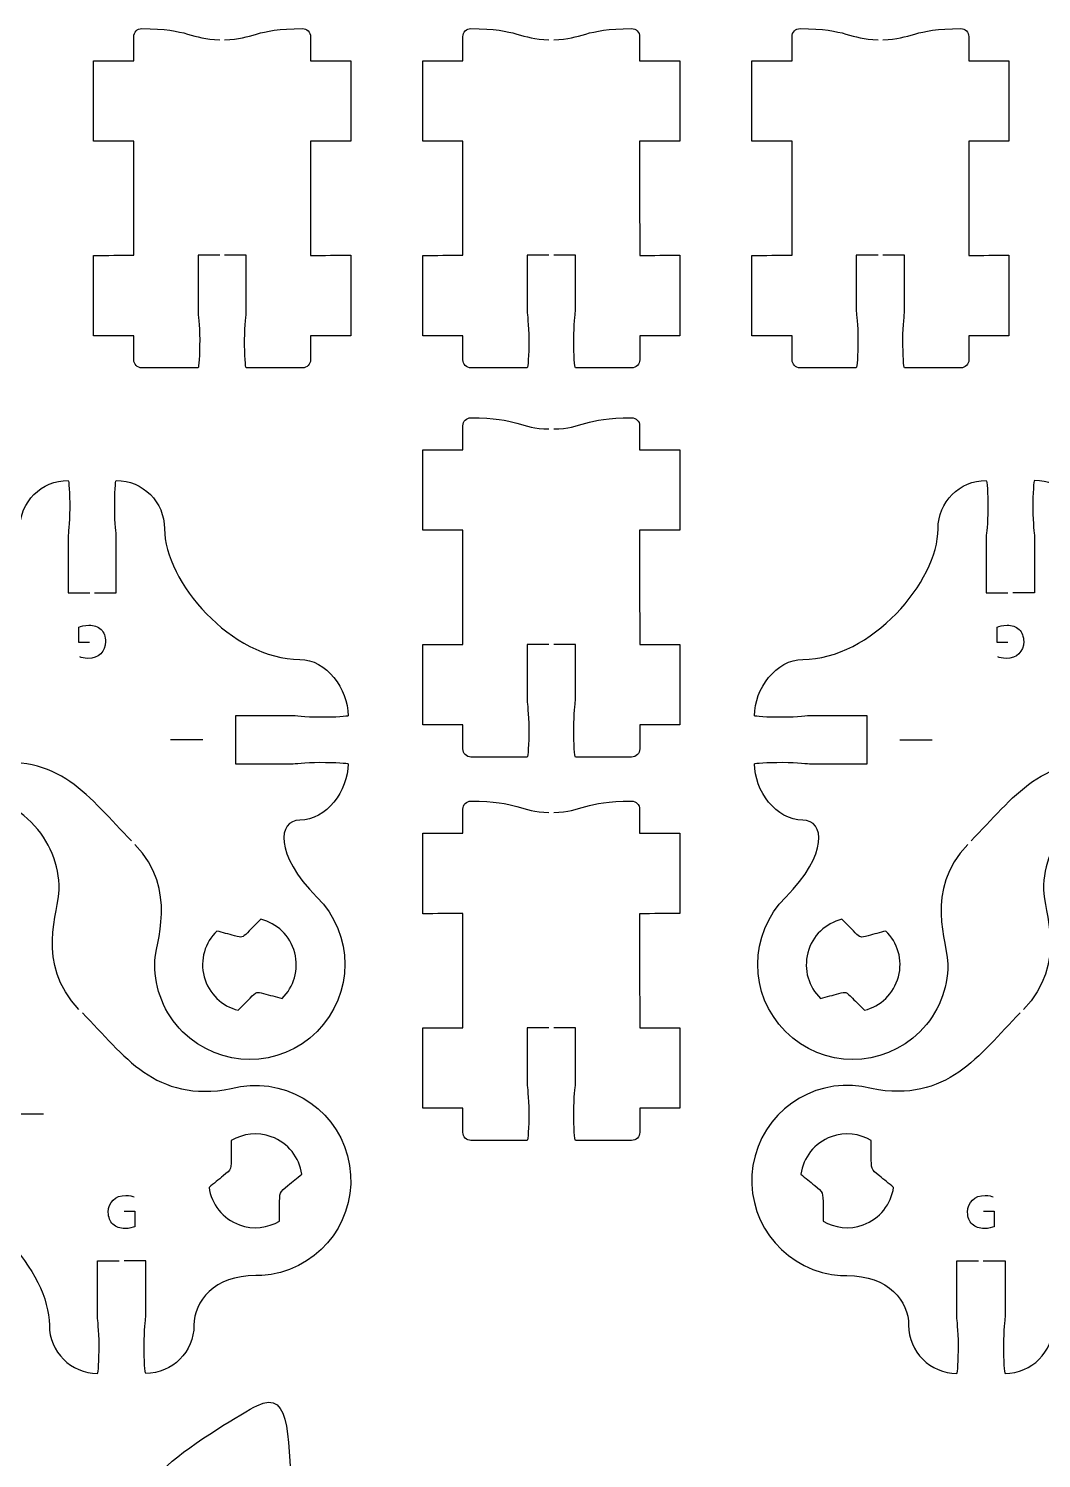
# Model space of a CAD drawing. Extents: x 0 to 300, y 0 to 300.
# Drawn here: x 117.5 to 180.5, y 131.7 to 220.7 of the extents above; entities that cross this region are included whole.
import ezdxf

# ---------------------------------------------------------------- set-up
doc = ezdxf.new("R2010")
doc.units = 0
doc.header["$MEASUREMENT"] = 0
doc.layers.add('DEFAULT', color=7, linetype='CONTINUOUS')

msp = doc.modelspace()

# ---------------------------------------------------------------- linework, layer by layer
at = {"layer": 'DEFAULT', "color": 250}
for points in [[(128.321, 176.433), (126.3, 176.433)], [(171.679, 176.433), (173.7, 176.433)], [(116.378, 153.157), (118.399, 153.157)]]:
    msp.add_lwpolyline(points, dxfattribs=at)
at = {"layer": 'DEFAULT', "color": 1}
for points, knots in [([(129.369, 206.577), (128.918, 206.577), (128.468, 206.577), (128.018, 206.577), (128.018, 205.409), (128.018, 204.242), (128.018, 203.074), (128.018, 202.901), (128.12, 202.294), (128.12, 201.324), (128.12, 200.357), (128.074, 199.574), (128.018, 199.574), (126.852, 199.574), (125.687, 199.574), (124.522, 199.574), (124.243, 199.574), (124.021, 199.797), (124.021, 200.075), (124.021, 200.575), (124.021, 201.075), (124.021, 201.575), (123.187, 201.575), (122.353, 201.575), (121.52, 201.575), (121.52, 203.241), (121.52, 204.907), (121.52, 206.573), (122.354, 206.575), (123.189, 206.576), (124.024, 206.577), (124.022, 208.945), (124.02, 211.314), (124.017, 213.682), (123.185, 213.681), (122.352, 213.68), (121.52, 213.678), (121.52, 215.346), (121.52, 217.013), (121.52, 218.681), (122.352, 218.681), (123.185, 218.681), (124.017, 218.681), (124.017, 219.181), (124.017, 219.68), (124.017, 220.18), (124.017, 220.459), (124.239, 220.681), (124.518, 220.681), (127.481, 220.681), (127.545, 220.014), (129.369, 219.982)], [0, 0, 0, 0, 3.83, 3.83, 3.83, 13.76, 13.76, 13.76, 14.76, 14.76, 14.76, 15.76, 15.76, 15.76, 25.67, 25.67, 25.67, 26.67, 26.67, 26.67, 30.92, 30.92, 30.92, 38.01, 38.01, 38.01, 52.18, 52.18, 52.18, 59.280007, 59.280007, 59.280007, 79.420017, 79.420017, 79.420017, 86.500024, 86.500024, 86.500024, 100.680024, 100.680024, 100.680024, 107.760024, 107.760024, 107.760024, 112.010024, 112.010024, 112.010024, 113.010024, 113.010024, 113.010024, 114.010024, 114.010024, 114.010024, 114.010024]), ([(129.669, 219.982), (131.489, 220.014), (131.556, 220.681), (134.516, 220.681), (134.795, 220.681), (135.017, 220.459), (135.017, 220.18), (135.017, 219.68), (135.017, 219.181), (135.017, 218.681), (135.851, 218.681), (136.684, 218.681), (137.518, 218.681), (137.518, 217.014), (137.518, 215.348), (137.518, 213.682), (136.683, 213.681), (135.848, 213.68), (135.013, 213.678), (135.016, 211.31), (135.018, 208.942), (135.02, 206.573), (135.853, 206.575), (136.685, 206.576), (137.518, 206.577), (137.518, 204.909), (137.518, 203.242), (137.518, 201.575), (136.685, 201.575), (135.853, 201.575), (135.02, 201.575), (135.02, 201.075), (135.02, 200.575), (135.02, 200.075), (135.02, 199.797), (134.798, 199.574), (134.519, 199.574), (133.353, 199.574), (132.186, 199.574), (131.02, 199.574), (130.963, 199.574), (130.918, 200.357), (130.918, 201.324), (130.918, 202.294), (131.02, 202.901), (131.02, 203.074), (131.02, 204.242), (131.02, 205.409), (131.02, 206.577), (130.569, 206.577), (130.119, 206.577), (129.669, 206.577)], [0, 0, 0, 0, 1, 1, 1, 2, 2, 2, 6.25, 6.25, 6.25, 13.34, 13.34, 13.34, 27.51, 27.51, 27.51, 34.610007, 34.610007, 34.610007, 54.750017, 54.750017, 54.750017, 61.830024, 61.830024, 61.830024, 76.010024, 76.010024, 76.010024, 83.090024, 83.090024, 83.090024, 87.340024, 87.340024, 87.340024, 88.340024, 88.340024, 88.340024, 98.260024, 98.260024, 98.260024, 99.260024, 99.260024, 99.260024, 100.260024, 100.260024, 100.260024, 110.190024, 110.190024, 110.190024, 114.020024, 114.020024, 114.020024, 114.020024]), ([(149.849, 206.577), (149.399, 206.577), (148.949, 206.577), (148.498, 206.577), (148.498, 205.409), (148.498, 204.242), (148.498, 203.074), (148.498, 202.901), (148.601, 202.294), (148.601, 201.324), (148.601, 200.357), (148.555, 199.574), (148.498, 199.574), (147.333, 199.574), (146.168, 199.574), (145.002, 199.574), (144.724, 199.574), (144.501, 199.797), (144.501, 200.075), (144.501, 200.575), (144.501, 201.075), (144.501, 201.575), (143.668, 201.575), (142.834, 201.575), (142, 201.575), (142, 203.241), (142, 204.907), (142, 206.573), (142.835, 206.575), (143.67, 206.576), (144.505, 206.577), (144.503, 208.945), (144.5, 211.314), (144.498, 213.682), (143.665, 213.681), (142.833, 213.68), (142, 213.678), (142, 215.346), (142, 217.013), (142, 218.681), (142.833, 218.681), (143.665, 218.681), (144.498, 218.681), (144.498, 219.181), (144.498, 219.68), (144.498, 220.18), (144.498, 220.459), (144.72, 220.681), (144.999, 220.681), (147.962, 220.681), (148.026, 220.014), (149.849, 219.982)], [0, 0, 0, 0, 3.83, 3.83, 3.83, 13.76, 13.76, 13.76, 14.76, 14.76, 14.76, 15.76, 15.76, 15.76, 25.67, 25.67, 25.67, 26.67, 26.67, 26.67, 30.92, 30.92, 30.92, 38.01, 38.01, 38.01, 52.18, 52.18, 52.18, 59.280007, 59.280007, 59.280007, 79.420017, 79.420017, 79.420017, 86.500024, 86.500024, 86.500024, 100.680024, 100.680024, 100.680024, 107.760024, 107.760024, 107.760024, 112.010024, 112.010024, 112.010024, 113.010024, 113.010024, 113.010024, 114.010024, 114.010024, 114.010024, 114.010024]), ([(150.149, 219.982), (151.97, 220.014), (152.037, 220.681), (154.996, 220.681), (155.275, 220.681), (155.497, 220.459), (155.497, 220.18), (155.497, 219.68), (155.497, 219.181), (155.497, 218.681), (156.331, 218.681), (157.165, 218.681), (157.999, 218.681), (157.999, 217.014), (157.999, 215.348), (157.999, 213.682), (157.164, 213.681), (156.329, 213.68), (155.494, 213.678), (155.496, 211.31), (155.499, 208.942), (155.501, 206.573), (156.334, 206.575), (157.166, 206.576), (157.999, 206.577), (157.999, 204.909), (157.999, 203.242), (157.999, 201.575), (157.166, 201.575), (156.334, 201.575), (155.501, 201.575), (155.501, 201.075), (155.501, 200.575), (155.501, 200.075), (155.501, 199.797), (155.279, 199.574), (155, 199.574), (153.833, 199.574), (152.667, 199.574), (151.5, 199.574), (151.444, 199.574), (151.398, 200.357), (151.398, 201.324), (151.398, 202.294), (151.5, 202.901), (151.5, 203.074), (151.5, 204.242), (151.5, 205.409), (151.5, 206.577), (151.05, 206.577), (150.6, 206.577), (150.149, 206.577)], [0, 0, 0, 0, 1, 1, 1, 2, 2, 2, 6.25, 6.25, 6.25, 13.34, 13.34, 13.34, 27.51, 27.51, 27.51, 34.610007, 34.610007, 34.610007, 54.750017, 54.750017, 54.750017, 61.830024, 61.830024, 61.830024, 76.010024, 76.010024, 76.010024, 83.090024, 83.090024, 83.090024, 87.340024, 87.340024, 87.340024, 88.340024, 88.340024, 88.340024, 98.260024, 98.260024, 98.260024, 99.260024, 99.260024, 99.260024, 100.260024, 100.260024, 100.260024, 110.190024, 110.190024, 110.190024, 114.020024, 114.020024, 114.020024, 114.020024]), ([(170.33, 206.577), (169.88, 206.577), (169.429, 206.577), (168.979, 206.577), (168.979, 205.409), (168.979, 204.242), (168.979, 203.074), (168.979, 202.901), (169.081, 202.294), (169.081, 201.324), (169.081, 200.357), (169.035, 199.574), (168.979, 199.574), (167.814, 199.574), (166.648, 199.574), (165.483, 199.574), (165.204, 199.574), (164.982, 199.797), (164.982, 200.075), (164.982, 200.575), (164.982, 201.075), (164.982, 201.575), (164.148, 201.575), (163.314, 201.575), (162.481, 201.575), (162.481, 203.241), (162.481, 204.907), (162.481, 206.573), (163.316, 206.575), (164.151, 206.576), (164.985, 206.577), (164.983, 208.945), (164.981, 211.314), (164.978, 213.682), (164.146, 213.681), (163.313, 213.68), (162.481, 213.678), (162.481, 215.346), (162.481, 217.013), (162.481, 218.681), (163.313, 218.681), (164.146, 218.681), (164.978, 218.681), (164.978, 219.181), (164.978, 219.68), (164.978, 220.18), (164.978, 220.459), (165.201, 220.681), (165.479, 220.681), (168.443, 220.681), (168.506, 220.014), (170.33, 219.982)], [0, 0, 0, 0, 3.83, 3.83, 3.83, 13.76, 13.76, 13.76, 14.76, 14.76, 14.76, 15.76, 15.76, 15.76, 25.67, 25.67, 25.67, 26.67, 26.67, 26.67, 30.92, 30.92, 30.92, 38.01, 38.01, 38.01, 52.18, 52.18, 52.18, 59.280007, 59.280007, 59.280007, 79.420017, 79.420017, 79.420017, 86.500024, 86.500024, 86.500024, 100.680024, 100.680024, 100.680024, 107.760024, 107.760024, 107.760024, 112.010024, 112.010024, 112.010024, 113.010024, 113.010024, 113.010024, 114.010024, 114.010024, 114.010024, 114.010024]), ([(170.63, 219.982), (172.45, 220.014), (172.517, 220.681), (175.477, 220.681), (175.756, 220.681), (175.978, 220.459), (175.978, 220.18), (175.978, 219.68), (175.978, 219.181), (175.978, 218.681), (176.812, 218.681), (177.646, 218.681), (178.479, 218.681), (178.479, 217.014), (178.479, 215.348), (178.479, 213.682), (177.644, 213.681), (176.809, 213.68), (175.975, 213.678), (175.977, 211.31), (175.979, 208.942), (175.982, 206.573), (176.814, 206.575), (177.647, 206.576), (178.479, 206.577), (178.479, 204.909), (178.479, 203.242), (178.479, 201.575), (177.647, 201.575), (176.814, 201.575), (175.982, 201.575), (175.982, 201.075), (175.982, 200.575), (175.982, 200.075), (175.982, 199.797), (175.759, 199.574), (175.481, 199.574), (174.314, 199.574), (173.148, 199.574), (171.981, 199.574), (171.925, 199.574), (171.879, 200.357), (171.879, 201.324), (171.879, 202.294), (171.981, 202.901), (171.981, 203.074), (171.981, 204.242), (171.981, 205.409), (171.981, 206.577), (171.531, 206.577), (171.08, 206.577), (170.63, 206.577)], [0, 0, 0, 0, 1, 1, 1, 2, 2, 2, 6.25, 6.25, 6.25, 13.34, 13.34, 13.34, 27.51, 27.51, 27.51, 34.610007, 34.610007, 34.610007, 54.750017, 54.750017, 54.750017, 61.830024, 61.830024, 61.830024, 76.010024, 76.010024, 76.010024, 83.090024, 83.090024, 83.090024, 87.340024, 87.340024, 87.340024, 88.340024, 88.340024, 88.340024, 98.260024, 98.260024, 98.260024, 99.260024, 99.260024, 99.260024, 100.260024, 100.260024, 100.260024, 110.190024, 110.190024, 110.190024, 114.020024, 114.020024, 114.020024, 114.020024]), ([(149.849, 182.367), (149.399, 182.367), (148.949, 182.367), (148.498, 182.367), (148.498, 181.199), (148.498, 180.032), (148.498, 178.864), (148.498, 178.691), (148.601, 178.084), (148.601, 177.114), (148.601, 176.147), (148.555, 175.364), (148.498, 175.364), (147.333, 175.364), (146.168, 175.364), (145.002, 175.364), (144.724, 175.364), (144.501, 175.587), (144.501, 175.865), (144.501, 176.365), (144.501, 176.865), (144.501, 177.365), (143.668, 177.365), (142.834, 177.365), (142, 177.365), (142, 179.031), (142, 180.697), (142, 182.363), (142.835, 182.365), (143.67, 182.366), (144.505, 182.367), (144.503, 184.735), (144.5, 187.104), (144.498, 189.472), (143.665, 189.471), (142.833, 189.47), (142, 189.468), (142, 191.136), (142, 192.803), (142, 194.471), (142.833, 194.471), (143.665, 194.471), (144.498, 194.471), (144.498, 194.97), (144.498, 195.47), (144.498, 195.97), (144.498, 196.249), (144.72, 196.471), (144.999, 196.471), (147.962, 196.471), (148.026, 195.804), (149.849, 195.772)], [0, 0, 0, 0, 3.83, 3.83, 3.83, 13.76, 13.76, 13.76, 14.76, 14.76, 14.76, 15.76, 15.76, 15.76, 25.67, 25.67, 25.67, 26.67, 26.67, 26.67, 30.92, 30.92, 30.92, 38.01, 38.01, 38.01, 52.18, 52.18, 52.18, 59.280007, 59.280007, 59.280007, 79.420017, 79.420017, 79.420017, 86.500024, 86.500024, 86.500024, 100.680024, 100.680024, 100.680024, 107.760024, 107.760024, 107.760024, 112.010024, 112.010024, 112.010024, 113.010024, 113.010024, 113.010024, 114.010024, 114.010024, 114.010024, 114.010024]), ([(150.149, 195.772), (151.97, 195.804), (152.037, 196.471), (154.996, 196.471), (155.275, 196.471), (155.497, 196.249), (155.497, 195.97), (155.497, 195.47), (155.497, 194.97), (155.497, 194.471), (156.331, 194.471), (157.165, 194.471), (157.999, 194.471), (157.999, 192.804), (157.999, 191.138), (157.999, 189.472), (157.164, 189.471), (156.329, 189.47), (155.494, 189.468), (155.496, 187.1), (155.499, 184.732), (155.501, 182.363), (156.334, 182.365), (157.166, 182.366), (157.999, 182.367), (157.999, 180.699), (157.999, 179.032), (157.999, 177.365), (157.166, 177.365), (156.334, 177.365), (155.501, 177.365), (155.501, 176.865), (155.501, 176.365), (155.501, 175.865), (155.501, 175.587), (155.279, 175.364), (155, 175.364), (153.833, 175.364), (152.667, 175.364), (151.5, 175.364), (151.444, 175.364), (151.398, 176.147), (151.398, 177.114), (151.398, 178.084), (151.5, 178.691), (151.5, 178.864), (151.5, 180.032), (151.5, 181.199), (151.5, 182.367), (151.05, 182.367), (150.6, 182.367), (150.149, 182.367)], [0, 0, 0, 0, 1, 1, 1, 2, 2, 2, 6.25, 6.25, 6.25, 13.34, 13.34, 13.34, 27.51, 27.51, 27.51, 34.610007, 34.610007, 34.610007, 54.750017, 54.750017, 54.750017, 61.830024, 61.830024, 61.830024, 76.010024, 76.010024, 76.010024, 83.090024, 83.090024, 83.090024, 87.340024, 87.340024, 87.340024, 88.340024, 88.340024, 88.340024, 98.260024, 98.260024, 98.260024, 99.260024, 99.260024, 99.260024, 100.260024, 100.260024, 100.260024, 110.190024, 110.190024, 110.190024, 114.020024, 114.020024, 114.020024, 114.020024]), ([(123.878, 170.145), (121.271, 172.78), (119.366, 175.768), (114.617, 174.858), (111.471, 174.015), (108.222, 175.891), (107.375, 179.042), (106.525, 182.192), (108.405, 185.441), (111.555, 186.288), (112.067, 186.425), (112.575, 186.485), (113.083, 186.485), (115.711, 186.475), (116.932, 188.104), (116.932, 189.572), (116.932, 191.23), (118.272, 192.571), (119.934, 192.571), (119.987, 192.571), (120.033, 191.787), (120.033, 190.821), (120.033, 189.854), (119.934, 189.244), (119.934, 189.071), (119.934, 187.905), (119.934, 186.738), (119.934, 185.572), (120.384, 185.572), (120.835, 185.572), (121.285, 185.572)], [0, 0, 0, 0, 1, 1, 1, 2, 2, 2, 3, 3, 3, 4, 4, 4, 5, 5, 5, 6, 6, 6, 7, 7, 7, 8, 8, 8, 17.92, 17.92, 17.92, 21.75, 21.75, 21.75, 21.75]), ([(121.585, 185.572), (122.034, 185.572), (122.483, 185.572), (122.932, 185.572), (122.932, 186.738), (122.932, 187.905), (122.932, 189.071), (122.932, 189.244), (122.834, 189.854), (122.834, 190.821), (122.834, 191.787), (122.876, 192.571), (122.932, 192.571), (124.59, 192.571), (125.931, 191.227), (125.931, 189.568), (125.931, 186.291), (130.097, 181.437), (134.352, 181.437), (136.01, 181.437), (137.354, 179.595), (137.354, 177.934), (137.354, 177.881), (136.571, 177.835), (135.604, 177.835), (134.634, 177.835), (134.027, 177.934), (133.854, 177.934), (132.687, 177.934), (131.519, 177.934), (130.351, 177.934), (130.351, 176.934), (130.351, 175.935), (130.351, 174.935), (131.519, 174.935), (132.687, 174.935), (133.854, 174.935), (134.027, 174.935), (134.634, 175.034), (135.604, 175.034), (136.571, 175.034), (137.354, 174.992), (137.354, 174.935), (137.354, 173.277), (136.01, 171.436), (134.352, 171.436), (132.979, 171.436), (132.747, 169.323), (135.414, 166.652), (137.728, 164.345), (137.731, 160.598), (135.424, 158.284), (133.117, 155.973), (129.374, 155.97), (127.06, 158.277), (125.903, 159.431), (125.321, 160.941), (125.321, 162.458), (125.317, 163.784), (126.852, 167.047), (124.086, 169.929)], [0, 0, 0, 0, 3.82, 3.82, 3.82, 13.74, 13.74, 13.74, 14.74, 14.74, 14.74, 15.74, 15.74, 15.74, 16.74, 16.74, 16.74, 17.74, 17.74, 17.74, 18.74, 18.74, 18.74, 19.74, 19.74, 19.74, 20.74, 20.74, 20.74, 30.67, 30.67, 30.67, 39.17, 39.17, 39.17, 49.1, 49.1, 49.1, 50.1, 50.1, 50.1, 51.1, 51.1, 51.1, 52.1, 52.1, 52.1, 53.1, 53.1, 53.1, 54.1, 54.1, 54.1, 55.1, 55.1, 55.1, 56.1, 56.1, 56.1, 57.1, 57.1, 57.1, 57.1]), ([(175.913, 169.929), (173.147, 167.047), (174.681, 163.784), (174.678, 162.458), (174.678, 160.941), (174.096, 159.431), (172.939, 158.277), (170.624, 155.97), (166.881, 155.973), (164.574, 158.284), (162.267, 160.598), (162.271, 164.345), (164.585, 166.652), (167.252, 169.323), (167.019, 171.436), (165.647, 171.436), (163.989, 171.436), (162.645, 173.277), (162.645, 174.935), (162.645, 174.992), (163.428, 175.034), (164.394, 175.034), (165.364, 175.034), (165.971, 174.935), (166.144, 174.935), (167.312, 174.935), (168.48, 174.935), (169.647, 174.935), (169.647, 175.935), (169.647, 176.934), (169.647, 177.934), (168.48, 177.934), (167.312, 177.934), (166.144, 177.934), (165.971, 177.934), (165.364, 177.835), (164.394, 177.835), (163.428, 177.835), (162.645, 177.881), (162.645, 177.934), (162.645, 179.595), (163.989, 181.437), (165.647, 181.437), (169.901, 181.437), (174.068, 186.291), (174.068, 189.568), (174.068, 191.227), (175.408, 192.571), (177.066, 192.571), (177.123, 192.571), (177.165, 191.787), (177.165, 190.821), (177.165, 189.854), (177.066, 189.244), (177.066, 189.071), (177.066, 187.905), (177.066, 186.738), (177.066, 185.572), (177.515, 185.572), (177.965, 185.572), (178.414, 185.572)], [0, 0, 0, 0, 1, 1, 1, 2, 2, 2, 3, 3, 3, 4, 4, 4, 5, 5, 5, 6, 6, 6, 7, 7, 7, 8, 8, 8, 17.93, 17.93, 17.93, 26.43, 26.43, 26.43, 36.36, 36.36, 36.36, 37.36, 37.36, 37.36, 38.36, 38.36, 38.36, 39.36, 39.36, 39.36, 40.36, 40.36, 40.36, 41.36, 41.36, 41.36, 42.36, 42.36, 42.36, 43.36, 43.36, 43.36, 53.28, 53.28, 53.28, 57.1, 57.1, 57.1, 57.1]), ([(176.121, 170.145), (178.728, 172.78), (180.633, 175.768), (185.381, 174.858), (188.528, 174.015), (191.777, 175.891), (192.624, 179.042), (193.474, 182.192), (191.594, 185.441), (188.443, 186.288), (187.932, 186.425), (187.424, 186.485), (186.916, 186.485), (184.287, 186.475), (183.067, 188.104), (183.067, 189.572), (183.067, 191.23), (181.726, 192.571), (180.065, 192.571), (180.012, 192.571), (179.966, 191.787), (179.966, 190.821), (179.966, 189.854), (180.065, 189.244), (180.065, 189.071), (180.065, 187.905), (180.065, 186.738), (180.065, 185.572), (179.614, 185.572), (179.164, 185.572), (178.714, 185.572)], [0, 0, 0, 0, 1, 1, 1, 2, 2, 2, 3, 3, 3, 4, 4, 4, 5, 5, 5, 6, 6, 6, 7, 7, 7, 8, 8, 8, 17.92, 17.92, 17.92, 21.75, 21.75, 21.75, 21.75]), ([(120.611, 159.66), (117.845, 162.542), (119.38, 165.805), (119.376, 167.132), (119.376, 168.649), (118.794, 170.159), (117.637, 171.312), (115.323, 173.619), (111.58, 173.616), (109.273, 171.305), (106.966, 168.991), (106.969, 165.244), (109.283, 162.937), (111.95, 160.267), (111.718, 158.154), (110.345, 158.154), (108.687, 158.154), (107.343, 156.312), (107.343, 154.654), (107.343, 154.598), (108.126, 154.555), (109.093, 154.555), (110.063, 154.555), (110.67, 154.654), (110.843, 154.654), (112.01, 154.654), (113.178, 154.654), (114.346, 154.654), (114.346, 153.655), (114.346, 152.655), (114.346, 151.655), (113.178, 151.655), (112.01, 151.655), (110.843, 151.655), (110.67, 151.655), (110.063, 151.754), (109.093, 151.754), (108.126, 151.754), (107.343, 151.708), (107.343, 151.655), (107.343, 149.994), (108.687, 148.152), (110.345, 148.152), (114.6, 148.152), (118.766, 143.298), (118.766, 140.021), (118.766, 138.363), (120.107, 137.019), (121.765, 137.019), (121.821, 137.019), (121.863, 137.802), (121.863, 138.768), (121.863, 139.735), (121.765, 140.345), (121.765, 140.518), (121.765, 141.685), (121.765, 142.851), (121.765, 144.018), (122.215, 144.018), (122.665, 144.018), (123.116, 144.018)], [0, 0, 0, 0, 1, 1, 1, 2, 2, 2, 3, 3, 3, 4, 4, 4, 5, 5, 5, 6, 6, 6, 7, 7, 7, 8, 8, 8, 17.93, 17.93, 17.93, 26.43, 26.43, 26.43, 36.36, 36.36, 36.36, 37.36, 37.36, 37.36, 38.36, 38.36, 38.36, 39.36, 39.36, 39.36, 40.36, 40.36, 40.36, 41.36, 41.36, 41.36, 42.36, 42.36, 42.36, 43.36, 43.36, 43.36, 53.28, 53.28, 53.28, 57.11, 57.11, 57.11, 57.11]), ([(176.883, 144.018), (177.333, 144.018), (177.783, 144.018), (178.234, 144.018), (178.234, 142.851), (178.234, 141.685), (178.234, 140.518), (178.234, 140.345), (178.135, 139.735), (178.135, 138.768), (178.135, 137.802), (178.177, 137.019), (178.234, 137.019), (179.892, 137.019), (181.232, 138.363), (181.232, 140.021), (181.232, 143.298), (185.399, 148.152), (189.653, 148.152), (191.311, 148.152), (192.655, 149.994), (192.655, 151.655), (192.655, 151.708), (191.872, 151.754), (190.906, 151.754), (189.935, 151.754), (189.329, 151.655), (189.156, 151.655), (187.988, 151.655), (186.82, 151.655), (185.653, 151.655), (185.653, 152.655), (185.653, 153.655), (185.653, 154.654), (186.82, 154.654), (187.988, 154.654), (189.156, 154.654), (189.329, 154.654), (189.935, 154.555), (190.906, 154.555), (191.872, 154.555), (192.655, 154.598), (192.655, 154.654), (192.655, 156.312), (191.311, 158.154), (189.653, 158.154), (188.281, 158.154), (188.048, 160.267), (190.715, 162.937), (193.029, 165.244), (193.033, 168.991), (190.726, 171.305), (188.419, 173.616), (184.676, 173.619), (182.361, 171.312), (181.204, 170.159), (180.622, 168.649), (180.622, 167.132), (180.619, 165.805), (182.153, 162.542), (179.387, 159.66)], [0, 0, 0, 0, 3.83, 3.83, 3.83, 13.75, 13.75, 13.75, 14.75, 14.75, 14.75, 15.75, 15.75, 15.75, 16.75, 16.75, 16.75, 17.75, 17.75, 17.75, 18.75, 18.75, 18.75, 19.75, 19.75, 19.75, 20.75, 20.75, 20.75, 30.68, 30.68, 30.68, 39.18, 39.18, 39.18, 49.11, 49.11, 49.11, 50.11, 50.11, 50.11, 51.11, 51.11, 51.11, 52.11, 52.11, 52.11, 53.11, 53.11, 53.11, 54.11, 54.11, 54.11, 55.11, 55.11, 55.11, 56.11, 56.11, 56.11, 57.11, 57.11, 57.11, 57.11]), ([(149.85, 158.516), (149.399, 158.516), (148.949, 158.516), (148.499, 158.516), (148.499, 157.348), (148.499, 156.18), (148.499, 155.013), (148.499, 154.84), (148.601, 154.233), (148.601, 153.263), (148.601, 152.296), (148.555, 151.513), (148.499, 151.513), (147.333, 151.513), (146.168, 151.513), (145.003, 151.513), (144.724, 151.513), (144.502, 151.735), (144.502, 152.014), (144.502, 152.514), (144.502, 153.014), (144.502, 153.513), (143.668, 153.513), (142.834, 153.513), (142, 153.513), (142, 155.18), (142, 156.846), (142, 158.512), (142.835, 158.513), (143.67, 158.515), (144.505, 158.516), (144.503, 160.884), (144.5, 163.252), (144.498, 165.621), (143.666, 165.62), (142.833, 165.618), (142, 165.617), (142, 167.285), (142, 168.952), (142, 170.62), (142.833, 170.62), (143.666, 170.62), (144.498, 170.62), (144.498, 171.119), (144.498, 171.619), (144.498, 172.119), (144.498, 172.398), (144.72, 172.62), (144.999, 172.62), (147.962, 172.62), (148.026, 171.953), (149.85, 171.921)], [0, 0, 0, 0, 3.83, 3.83, 3.83, 13.76, 13.76, 13.76, 14.76, 14.76, 14.76, 15.76, 15.76, 15.76, 25.67, 25.67, 25.67, 26.67, 26.67, 26.67, 30.92, 30.92, 30.92, 38.01, 38.01, 38.01, 52.18, 52.18, 52.18, 59.280007, 59.280007, 59.280007, 79.420017, 79.420017, 79.420017, 86.500024, 86.500024, 86.500024, 100.680024, 100.680024, 100.680024, 107.760024, 107.760024, 107.760024, 112.010024, 112.010024, 112.010024, 113.010024, 113.010024, 113.010024, 114.010024, 114.010024, 114.010024, 114.010024]), ([(150.15, 171.921), (151.97, 171.953), (152.037, 172.62), (154.997, 172.62), (155.275, 172.62), (155.498, 172.398), (155.498, 172.119), (155.498, 171.619), (155.498, 171.119), (155.498, 170.62), (156.331, 170.62), (157.165, 170.62), (157.999, 170.62), (157.999, 168.953), (157.999, 167.287), (157.999, 165.621), (157.164, 165.62), (156.329, 165.618), (155.494, 165.617), (155.496, 163.249), (155.499, 160.881), (155.501, 158.512), (156.334, 158.513), (157.166, 158.515), (157.999, 158.516), (157.999, 156.848), (157.999, 155.181), (157.999, 153.513), (157.166, 153.513), (156.334, 153.513), (155.501, 153.513), (155.501, 153.014), (155.501, 152.514), (155.501, 152.014), (155.501, 151.735), (155.279, 151.513), (155, 151.513), (153.834, 151.513), (152.667, 151.513), (151.501, 151.513), (151.444, 151.513), (151.398, 152.296), (151.398, 153.263), (151.398, 154.233), (151.501, 154.84), (151.501, 155.013), (151.501, 156.18), (151.501, 157.348), (151.501, 158.516), (151.05, 158.516), (150.6, 158.516), (150.15, 158.516)], [0, 0, 0, 0, 1, 1, 1, 2, 2, 2, 6.25, 6.25, 6.25, 13.34, 13.34, 13.34, 27.51, 27.51, 27.51, 34.610007, 34.610007, 34.610007, 54.750017, 54.750017, 54.750017, 61.830024, 61.830024, 61.830024, 76.010024, 76.010024, 76.010024, 83.090024, 83.090024, 83.090024, 87.340024, 87.340024, 87.340024, 88.340024, 88.340024, 88.340024, 98.260024, 98.260024, 98.260024, 99.260024, 99.260024, 99.260024, 100.260024, 100.260024, 100.260024, 110.190024, 110.190024, 110.190024, 114.020024, 114.020024, 114.020024, 114.020024]), ([(134.035, 163.191), (134.318, 162.132), (133.979, 161.053), (133.249, 160.344), (132.866, 160.446), (132.484, 160.548), (132.102, 160.651), (131.665, 160.771), (131.665, 160.771), (131.259, 160.361), (131.009, 160.112), (130.758, 159.863), (130.508, 159.613), (129.513, 159.86), (128.684, 160.633), (128.398, 161.691), (128.116, 162.75), (128.451, 163.822), (129.188, 164.538), (129.553, 164.441), (129.917, 164.343), (130.282, 164.245), (130.769, 164.115), (130.769, 164.115), (131.09, 164.436), (131.368, 164.715), (131.647, 164.993), (131.926, 165.272), (132.924, 165.022), (133.757, 164.252), (134.035, 163.191)], [1, 1, 1, 1, 2, 2, 2, 5.364432, 5.364432, 5.364432, 6.364432, 6.364432, 6.364432, 9.369644, 9.369644, 9.369644, 10.369644, 10.369644, 10.369644, 11.383786, 11.383786, 11.383786, 14.592976, 14.592976, 14.592976, 15.592976, 15.592976, 15.592976, 18.944662, 18.944662, 18.944662, 19.944662, 19.944662, 19.944662, 19.944662]), ([(168.074, 165.272), (168.353, 164.993), (168.632, 164.715), (168.91, 164.436), (169.231, 164.115), (169.231, 164.115), (169.718, 164.245), (170.083, 164.343), (170.447, 164.441), (170.815, 164.535), (171.549, 163.822), (171.884, 162.75), (171.602, 161.691), (171.316, 160.633), (170.487, 159.86), (169.492, 159.613), (169.242, 159.863), (168.991, 160.112), (168.741, 160.361), (168.335, 160.771), (168.335, 160.771), (167.898, 160.651), (167.516, 160.548), (167.133, 160.446), (166.751, 160.344), (166.021, 161.053), (165.682, 162.132), (165.965, 163.191), (166.243, 164.252), (167.076, 165.022), (168.074, 165.272)], [0, 0, 0, 0, 3.351686, 3.351686, 3.351686, 4.351686, 4.351686, 4.351686, 7.575018, 7.575018, 7.575018, 8.575018, 8.575018, 8.575018, 9.575018, 9.575018, 9.575018, 12.58023, 12.58023, 12.58023, 13.58023, 13.58023, 13.58023, 16.944662, 16.944662, 16.944662, 17.944662, 17.944662, 17.944662, 18.944662, 18.944662, 18.944662, 18.944662]), ([(120.819, 159.445), (123.426, 156.81), (125.331, 153.822), (130.08, 154.732), (133.226, 155.575), (136.476, 153.698), (137.322, 150.548), (138.172, 147.397), (136.292, 144.148), (133.142, 143.302), (132.63, 143.164), (132.122, 143.104), (131.614, 143.104), (128.986, 143.115), (127.765, 141.485), (127.765, 140.017), (127.765, 138.359), (126.425, 137.019), (124.763, 137.019), (124.71, 137.019), (124.665, 137.802), (124.665, 138.768), (124.665, 139.735), (124.763, 140.345), (124.763, 140.518), (124.763, 141.685), (124.763, 142.851), (124.763, 144.018), (124.314, 144.018), (123.865, 144.018), (123.416, 144.018)], [0, 0, 0, 0, 1, 1, 1, 2, 2, 2, 3, 3, 3, 4, 4, 4, 5, 5, 5, 6, 6, 6, 7, 7, 7, 8, 8, 8, 17.92, 17.92, 17.92, 21.74, 21.74, 21.74, 21.74]), ([(179.179, 159.445), (176.572, 156.81), (174.667, 153.822), (169.919, 154.732), (166.772, 155.575), (163.523, 153.698), (162.676, 150.548), (161.826, 147.397), (163.706, 144.148), (166.857, 143.302), (167.368, 143.164), (167.876, 143.104), (168.384, 143.104), (171.012, 143.115), (172.233, 141.485), (172.233, 140.017), (172.233, 138.359), (173.574, 137.019), (175.235, 137.019), (175.288, 137.019), (175.334, 137.802), (175.334, 138.768), (175.334, 139.735), (175.235, 140.345), (175.235, 140.518), (175.235, 141.685), (175.235, 142.851), (175.235, 144.018), (175.684, 144.018), (176.134, 144.018), (176.583, 144.018)], [0, 0, 0, 0, 1, 1, 1, 2, 2, 2, 3, 3, 3, 4, 4, 4, 5, 5, 5, 6, 6, 6, 7, 7, 7, 8, 8, 8, 17.92, 17.92, 17.92, 21.74, 21.74, 21.74, 21.74]), ([(129.587, 149.307), (130.109, 149.731), (130.091, 149.717), (130.088, 150.567), (130.088, 150.877), (130.088, 151.188), (130.088, 151.498), (130.814, 151.936), (131.725, 152.052), (132.578, 151.742), (133.633, 151.361), (134.328, 150.44), (134.473, 149.41), (134.185, 149.176), (133.897, 148.942), (133.608, 148.708), (133.09, 148.284), (133.09, 148.284), (133.09, 147.434), (133.09, 147.121), (133.09, 146.809), (133.09, 146.496), (132.363, 146.062), (131.453, 145.945), (130.596, 146.256), (129.548, 146.633), (128.85, 147.558), (128.701, 148.591), (128.996, 148.83), (129.292, 149.069), (129.587, 149.307)], [3.228157, 3.228157, 3.228157, 3.228157, 4.228157, 4.228157, 4.228157, 6.868157, 6.868157, 6.868157, 7.868157, 7.868157, 7.868157, 8.868157, 8.868157, 8.868157, 12.024516, 12.024516, 12.024516, 13.024516, 13.024516, 13.024516, 15.684516, 15.684516, 15.684516, 16.684516, 16.684516, 16.684516, 17.684516, 17.684516, 17.684516, 20.912673, 20.912673, 20.912673, 20.912673]), ([(171.299, 148.591), (171.15, 147.558), (170.452, 146.633), (169.404, 146.256), (168.547, 145.945), (167.637, 146.062), (166.91, 146.496), (166.91, 146.809), (166.91, 147.121), (166.91, 147.434), (166.91, 148.284), (166.91, 148.284), (166.391, 148.708), (166.103, 148.942), (165.815, 149.176), (165.527, 149.41), (165.672, 150.44), (166.367, 151.361), (167.422, 151.742), (168.275, 152.052), (169.185, 151.936), (169.912, 151.498), (169.912, 151.188), (169.912, 150.877), (169.912, 150.567), (169.909, 149.717), (169.891, 149.731), (170.413, 149.307), (170.708, 149.069), (171.003, 148.83), (171.299, 148.591)], [3.228157, 3.228157, 3.228157, 3.228157, 4.228157, 4.228157, 4.228157, 5.228157, 5.228157, 5.228157, 7.888157, 7.888157, 7.888157, 8.888157, 8.888157, 8.888157, 12.044516, 12.044516, 12.044516, 13.044516, 13.044516, 13.044516, 14.044516, 14.044516, 14.044516, 16.684516, 16.684516, 16.684516, 17.684516, 17.684516, 17.684516, 20.912673, 20.912673, 20.912673, 20.912673]), ([(131.303, 104.92), (131.44, 105.348), (131.577, 105.777), (131.715, 106.205), (131.715, 106.205), (129.218, 107.011), (128.382, 107.282), (128.22, 107.335), (127.611, 107.424), (126.691, 107.726), (125.767, 108.026), (125.039, 108.305), (125.054, 108.36), (125.778, 111.239), (118.366, 124.123), (126.114, 131.282), (127.628, 132.682), (130.869, 134.59), (131.667, 135.004), (136.307, 137.409), (129.741, 119.867), (141.895, 125.201), (141.949, 125.215), (142.234, 124.487), (142.533, 123.564), (142.83, 122.644), (142.92, 122.035), (142.975, 121.87), (143.244, 121.037), (144.05, 118.54), (144.05, 118.54), (144.479, 118.678), (144.908, 118.816), (145.337, 118.954)], [0, 0, 0, 0, 3.824402, 3.824402, 3.824402, 4.824402, 4.824402, 4.824402, 5.824402, 5.824402, 5.824402, 6.824402, 6.824402, 6.824402, 7.824402, 7.824402, 7.824402, 8.824402, 8.824402, 8.824402, 9.824402, 9.824402, 9.824402, 10.824402, 10.824402, 10.824402, 11.824402, 11.824402, 11.824402, 12.824402, 12.824402, 12.824402, 16.657609, 16.657609, 16.657609, 16.657609])]:
    msp.add_open_spline(points, degree=3, knots=knots, dxfattribs=at)
at = {"layer": 'DEFAULT', "color": 250}
for points in [[(121.271, 182.478), (121.05, 182.478), (120.828, 182.478), (120.606, 182.478), (120.606, 182.802), (120.606, 183.126), (120.606, 183.45), (120.723, 183.492), (120.954, 183.56), (121.226, 183.56), (121.532, 183.56), (121.784, 183.482), (121.982, 183.294), (122.156, 183.126), (122.264, 182.856), (122.264, 182.541), (122.261, 181.938), (121.847, 181.498), (121.17, 181.498), (120.936, 181.498), (120.753, 181.548), (120.666, 181.59)], [(178.402, 182.478), (178.18, 182.478), (177.958, 182.478), (177.736, 182.478), (177.736, 182.802), (177.736, 183.126), (177.736, 183.45), (177.853, 183.492), (178.084, 183.56), (178.357, 183.56), (178.663, 183.56), (178.914, 183.482), (179.112, 183.294), (179.286, 183.126), (179.394, 182.856), (179.394, 182.541), (179.391, 181.938), (178.978, 181.498), (178.3, 181.498), (178.066, 181.498), (177.883, 181.548), (177.796, 181.59)], [(123.428, 147.112), (123.65, 147.112), (123.872, 147.112), (124.094, 147.112), (124.094, 146.788), (124.094, 146.464), (124.094, 146.141), (123.976, 146.099), (123.746, 146.03), (123.473, 146.03), (123.167, 146.03), (122.915, 146.108), (122.717, 146.297), (122.543, 146.464), (122.436, 146.734), (122.436, 147.049), (122.438, 147.652), (122.852, 148.093), (123.53, 148.093), (123.764, 148.093), (123.946, 148.042), (124.034, 148)], [(176.899, 147.112), (177.121, 147.112), (177.343, 147.112), (177.565, 147.112), (177.565, 146.788), (177.565, 146.464), (177.565, 146.141), (177.447, 146.099), (177.217, 146.03), (176.944, 146.03), (176.638, 146.03), (176.386, 146.108), (176.188, 146.297), (176.014, 146.464), (175.906, 146.734), (175.906, 147.049), (175.909, 147.652), (176.323, 148.093), (177.001, 148.093), (177.235, 148.093), (177.417, 148.042), (177.505, 148)]]:
    msp.add_open_spline(points, degree=3, knots=[0, 0, 0, 0, 1.887, 1.887, 1.887, 4.641, 4.641, 4.641, 5.641, 5.641, 5.641, 6.641, 6.641, 6.641, 7.641, 7.641, 7.641, 8.641, 8.641, 8.641, 9.641, 9.641, 9.641, 9.641], dxfattribs=at)

doc.saveas('drawing.dxf')
